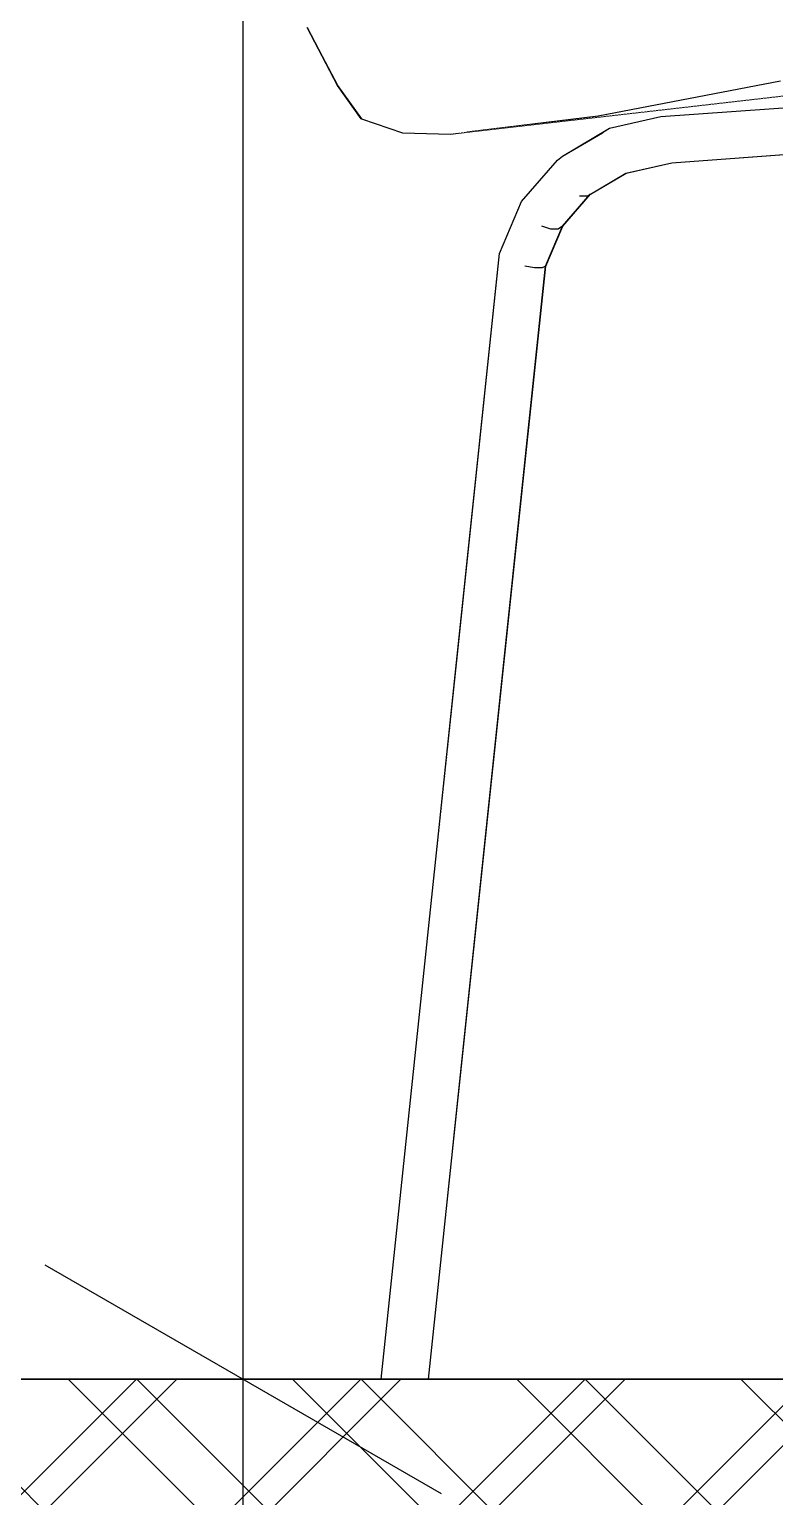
# Model space of a CAD drawing. Header units: millimetres. Extents: x -242231 to 419123, y -2399 to 525285.
# Drawn here: x -216011.9 to -215776.9, y 26430.4 to 26893.4 of the extents above; entities that cross this region are included whole.
import ezdxf

# ---------------------------------------------------------------- set-up
doc = ezdxf.new("R2010")
doc.units = ezdxf.units.MM
doc.set_wipeout_variables(frame=1)
doc.linetypes.add('Wipeout_Contour', pattern=[1000, 0, -1000])

msp = doc.modelspace()

# ---------------------------------------------------------------- linework, layer by layer
at = {"linetype": 'Continuous'}
for p, q in [((-215944.516, 26467.467), (-215944.516, 30527.869)), ((-215894.254, 26860.711), (-215894.269, 26860.711)), ((-215894.233, 26860.711), (-215894.254, 26860.719)), ((-215894.254, 26860.711), (-215879.145, 26860.323)), ((-215879.145, 26860.325), (-215879.163, 26860.323)), ((-215944.516, 26406.342), (-215944.516, 26467.467))]:
    msp.add_line(p, q, dxfattribs=at)
at = {"color": 33, "linetype": 'Continuous', "lineweight": 25}
msp.add_line((-215894.254, 26860.711), (-215879.145, 26860.323), dxfattribs=at)
at = {"color": 1, "linetype": 'Continuous', "lineweight": 0}
for p, q in [((-216115.632, 26317.282), (-215965.447, 26467.467)), ((-215637.363, 26317.282), (-215787.547, 26467.467))]:
    msp.add_line(p, q, dxfattribs=at)

# ---------------------------------------------------------------- wipeouts: each hides what was drawn before it
at = {"color": 254, "linetype": 'Wipeout_Contour', "lineweight": 0, "ltscale": 29979.412843}
msp.add_wipeout([(-215924.305, 26893.913), (-215914.711, 26875.587), (-215914.698, 26875.587), (-215924.292, 26893.913)], dxfattribs=at)
at = {"color": 254, "linetype": 'Wipeout_Contour', "lineweight": 0, "ltscale": 30778.287091}
msp.add_wipeout([(-215832.608, 26865.972), (-215639.12, 26887.826), (-215629.869, 26889.29), (-215775.068, 26876.955)], dxfattribs=at)
at = {"color": 254, "linetype": 'Wipeout_Contour', "lineweight": 0, "ltscale": 22551.741659}
msp.add_wipeout([(-215900.619, 26467.467), (-215863.624, 26822.663), (-215901.013, 26467.467)], dxfattribs=at)

# ---------------------------------------------------------------- next in the draw order: wipeouts: each hides what was drawn before it
at = {"color": 254, "linetype": 'Wipeout_Contour', "lineweight": 0, "ltscale": 22894.923646}
msp.add_wipeout([(-215832.608, 26865.972), (-215873.954, 26860.953), (-215639.12, 26887.826)], dxfattribs=at)
at = {"color": 254, "linetype": 'Wipeout_Contour', "lineweight": 0, "ltscale": 30010.32117}
msp.add_wipeout([(-215914.711, 26875.587), (-215907.242, 26865.11), (-215907.229, 26865.11), (-215914.698, 26875.587)], dxfattribs=at)
at = {"color": 254, "linetype": 'Wipeout_Contour', "lineweight": 0, "ltscale": 22638.512383}
msp.add_wipeout([(-215886.097, 26467.467), (-215849.125, 26818.626), (-215850.26, 26818.128)], dxfattribs=at)

# ---------------------------------------------------------------- next in the draw order: linework, layer by layer
at = {"linetype": 'Continuous'}
for p, q in [((-215914.711, 26875.587), (-215924.305, 26893.913)), ((-215924.292, 26893.913), (-215914.698, 26875.587)), ((-215907.242, 26865.11), (-215914.711, 26875.587)), ((-215914.698, 26875.587), (-215907.229, 26865.11)), ((-215907.229, 26865.105), (-215907.242, 26865.11)), ((-215907.229, 26865.11), (-215907.191, 26865.096)), ((-215907.191, 26865.096), (-215894.254, 26860.711)), ((-215879.145, 26860.323), (-215873.954, 26860.953))]:
    msp.add_line(p, q, dxfattribs=at)
at = {"color": 33, "linetype": 'Continuous', "lineweight": 25}
for p, q in [((-215924.292, 26893.913), (-215914.698, 26875.587)), ((-215914.698, 26875.587), (-215907.229, 26865.11)), ((-215907.229, 26865.11), (-215907.191, 26865.096)), ((-215907.191, 26865.096), (-215894.254, 26860.711)), ((-215879.145, 26860.323), (-215873.954, 26860.953))]:
    msp.add_line(p, q, dxfattribs=at)

# ---------------------------------------------------------------- next in the draw order: wipeouts: each hides what was drawn before it
at = {"color": 254, "linetype": 'Wipeout_Contour', "lineweight": 0, "ltscale": 22593.223706}
msp.add_wipeout([(-215886.097, 26467.467), (-215850.26, 26818.128), (-215887.172, 26467.467)], dxfattribs=at)

# ---------------------------------------------------------------- next in the draw order: wipeouts: each hides what was drawn before it
at = {"color": 254, "linetype": 'Wipeout_Contour', "lineweight": 0, "ltscale": 30010.390347}
msp.add_wipeout([(-215907.226, 26865.11), (-215907.21, 26865.11), (-215914.679, 26875.587), (-215914.695, 26875.587)], dxfattribs=at)
at = {"color": 254, "linetype": 'Wipeout_Contour', "lineweight": 0, "ltscale": 22596.795627}
msp.add_wipeout([(-215900.618, 26467.467), (-215863.323, 26821.765), (-215863.624, 26822.663)], dxfattribs=at)

# ---------------------------------------------------------------- next in the draw order: linework, layer by layer
at = {"linetype": 'Continuous'}
msp.add_line((-215907.172, 26865.096), (-215907.191, 26865.103), dxfattribs=at)

# ---------------------------------------------------------------- next in the draw order: wipeouts: each hides what was drawn before it
at = {"color": 254, "linetype": 'Wipeout_Contour', "lineweight": 0, "ltscale": 29979.482132}
msp.add_wipeout([(-215914.695, 26875.587), (-215914.679, 26875.587), (-215924.273, 26893.913), (-215924.289, 26893.913)], dxfattribs=at)
at = {"color": 254, "linetype": 'Wipeout_Contour', "lineweight": 0, "ltscale": 22554.146835}
msp.add_wipeout([(-215898.83, 26467.467), (-215863.323, 26821.765), (-215900.618, 26467.467)], dxfattribs=at)

# ---------------------------------------------------------------- next in the draw order: linework, layer by layer
at = {"linetype": 'Continuous'}
for p, q in [((-215914.679, 26875.587), (-215924.273, 26893.913)), ((-215907.21, 26865.11), (-215914.679, 26875.587))]:
    msp.add_line(p, q, dxfattribs=at)

# ---------------------------------------------------------------- next in the draw order: wipeouts: each hides what was drawn before it
at = {"color": 254, "linetype": 'Wipeout_Contour', "lineweight": 0, "ltscale": 30150.003255}
msp.add_wipeout([(-215887.172, 26467.467), (-215850.26, 26818.128), (-215852.606, 26818.128), (-215887.189, 26467.467)], dxfattribs=at)

# ---------------------------------------------------------------- next in the draw order: wipeouts: each hides what was drawn before it
at = {"color": 254, "linetype": 'Wipeout_Contour', "lineweight": 0, "ltscale": 30256.365659}
msp.add_wipeout([(-215849.125, 26818.626), (-215843.793, 26831.25), (-215845.125, 26830.285), (-215850.26, 26818.128)], dxfattribs=at)
at = {"color": 254, "linetype": 'Wipeout_Contour', "lineweight": 0, "ltscale": 22587.408155}
msp.add_wipeout([(-215887.189, 26467.467), (-215852.606, 26818.128), (-215889.518, 26467.467)], dxfattribs=at)

# ---------------------------------------------------------------- next in the draw order: wipeouts: each hides what was drawn before it
at = {"color": 254, "linetype": 'Wipeout_Contour', "lineweight": 0, "ltscale": 22600.508619}
msp.add_wipeout([(-215898.823, 26467.467), (-215861.646, 26820.645), (-215863.323, 26821.765)], dxfattribs=at)

# ---------------------------------------------------------------- next in the draw order: wipeouts: each hides what was drawn before it
at = {"color": 254, "linetype": 'Wipeout_Contour', "lineweight": 0, "ltscale": 22560.367586}
msp.add_wipeout([(-215895.999, 26467.467), (-215861.646, 26820.645), (-215898.823, 26467.467)], dxfattribs=at)

# ---------------------------------------------------------------- next in the draw order: wipeouts: each hides what was drawn before it
at = {"color": 254, "linetype": 'Wipeout_Contour', "lineweight": 0, "ltscale": 30139.91629}
msp.add_wipeout([(-215889.518, 26467.467), (-215852.606, 26818.128), (-215855.699, 26818.626), (-215889.541, 26467.467)], dxfattribs=at)

# ---------------------------------------------------------------- next in the draw order: wipeouts: each hides what was drawn before it
at = {"color": 254, "linetype": 'Wipeout_Contour', "lineweight": 0, "ltscale": 30249.116776}
msp.add_wipeout([(-215850.26, 26818.128), (-215845.125, 26830.285), (-215847.471, 26830.285), (-215852.606, 26818.128)], dxfattribs=at)
at = {"color": 254, "linetype": 'Wipeout_Contour', "lineweight": 0, "ltscale": 22578.824415}
msp.add_wipeout([(-215889.541, 26467.467), (-215855.699, 26818.626), (-215892.663, 26467.467)], dxfattribs=at)

# ---------------------------------------------------------------- next in the draw order: wipeouts: each hides what was drawn before it
at = {"color": 254, "linetype": 'Wipeout_Contour', "lineweight": 0, "ltscale": 30286.705677}
msp.add_wipeout([(-215843.793, 26831.25), (-215835.048, 26841.305), (-215836.073, 26840.692), (-215845.125, 26830.285)], dxfattribs=at)
at = {"color": 254, "linetype": 'Wipeout_Contour', "lineweight": 0, "ltscale": 30114.888276}
msp.add_wipeout([(-215895.984, 26467.467), (-215858.925, 26819.525), (-215861.646, 26820.645), (-215895.999, 26467.467)], dxfattribs=at)

# ---------------------------------------------------------------- next in the draw order: wipeouts: each hides what was drawn before it
at = {"color": 254, "linetype": 'Wipeout_Contour', "lineweight": 0, "ltscale": 22569.17404}
msp.add_wipeout([(-215892.685, 26467.467), (-215858.925, 26819.525), (-215895.984, 26467.467)], dxfattribs=at)

# ---------------------------------------------------------------- next in the draw order: wipeouts: each hides what was drawn before it
at = {"color": 254, "linetype": 'Wipeout_Contour', "lineweight": 0, "ltscale": 30127.38411}
msp.add_wipeout([(-215892.663, 26467.467), (-215855.699, 26818.626), (-215858.925, 26819.525), (-215892.685, 26467.467)], dxfattribs=at)

# ---------------------------------------------------------------- next in the draw order: linework, layer by layer
at = {"color": 1, "linetype": 'Continuous', "lineweight": 0}
msp.add_line((-216044.921, 26317.282), (-215894.736, 26467.467), dxfattribs=at)

# ---------------------------------------------------------------- next in the draw order: wipeouts: each hides what was drawn before it
at = {"color": 254, "linetype": 'Wipeout_Contour', "lineweight": 0, "ltscale": 30205.344865}
msp.add_wipeout([(-215863.323, 26821.765), (-215856.751, 26837.322), (-215856.697, 26839.06), (-215863.624, 26822.663)], dxfattribs=at)

# ---------------------------------------------------------------- next in the draw order: wipeouts: each hides what was drawn before it
at = {"color": 254, "linetype": 'Wipeout_Contour', "lineweight": 0, "ltscale": 30208.192668}
msp.add_wipeout([(-215861.646, 26820.645), (-215855.516, 26835.155), (-215856.751, 26837.322), (-215863.323, 26821.765)], dxfattribs=at)

# ---------------------------------------------------------------- next in the draw order: wipeouts: each hides what was drawn before it
at = {"color": 254, "linetype": 'Wipeout_Contour', "lineweight": 0, "ltscale": 30215.783617}
msp.add_wipeout([(-215858.925, 26819.525), (-215853.238, 26832.987), (-215855.516, 26835.155), (-215861.646, 26820.645)], dxfattribs=at)

# ---------------------------------------------------------------- next in the draw order: linework, layer by layer
at = {"linetype": 'Continuous'}
msp.add_line((-215901.013, 26467.467), (-215863.624, 26822.663), dxfattribs=at)

# ---------------------------------------------------------------- next in the draw order: wipeouts: each hides what was drawn before it
at = {"color": 254, "linetype": 'Wipeout_Contour', "lineweight": 0, "ltscale": 30243.934886}
msp.add_wipeout([(-215856.751, 26837.322), (-215845.855, 26849.85), (-215845.346, 26852.112), (-215856.697, 26839.06)], dxfattribs=at)
at = {"color": 254, "linetype": 'Wipeout_Contour', "lineweight": 0, "ltscale": 30238.492813}
msp.add_wipeout([(-215852.606, 26818.128), (-215847.471, 26830.285), (-215850.366, 26831.25), (-215855.699, 26818.626)], dxfattribs=at)

# ---------------------------------------------------------------- next in the draw order: wipeouts: each hides what was drawn before it
at = {"color": 254, "linetype": 'Wipeout_Contour', "lineweight": 0, "ltscale": 30279.617154}
msp.add_wipeout([(-215845.125, 26830.285), (-215836.073, 26840.692), (-215838.419, 26840.692), (-215847.471, 26830.285)], dxfattribs=at)
at = {"color": 254, "linetype": 'Wipeout_Contour', "lineweight": 0, "ltscale": 30226.597289}
msp.add_wipeout([(-215855.699, 26818.626), (-215850.366, 26831.25), (-215853.238, 26832.987), (-215858.925, 26819.525)], dxfattribs=at)

# ---------------------------------------------------------------- next in the draw order: linework, layer by layer
at = {"linetype": 'Continuous'}
for p, q in [((-215886.09, 26467.467), (-215849.125, 26818.626)), ((-215852.606, 26818.128), (-215855.699, 26818.626)), ((-215850.26, 26818.128), (-215852.606, 26818.128)), ((-215849.125, 26818.626), (-215850.26, 26818.128))]:
    msp.add_line(p, q, dxfattribs=at)

# ---------------------------------------------------------------- next in the draw order: wipeouts: each hides what was drawn before it
at = {"color": 254, "linetype": 'Wipeout_Contour', "lineweight": 0, "ltscale": 30244.734333}
msp.add_wipeout([(-215855.516, 26835.155), (-215845.188, 26847.03), (-215845.855, 26849.85), (-215856.751, 26837.322)], dxfattribs=at)

# ---------------------------------------------------------------- next in the draw order: wipeouts: each hides what was drawn before it
at = {"color": 254, "linetype": 'Wipeout_Contour', "lineweight": 0, "ltscale": 30302.057273}
msp.add_wipeout([(-215845.346, 26852.112), (-215830.844, 26860.77), (-215829.012, 26862.173), (-215843.761, 26853.367)], dxfattribs=at)
at = {"color": 254, "linetype": 'Wipeout_Contour', "lineweight": 0, "ltscale": 30269.485188}
msp.add_wipeout([(-215847.471, 26830.285), (-215838.419, 26840.692), (-215841.062, 26841.948), (-215850.366, 26831.25)], dxfattribs=at)

# ---------------------------------------------------------------- next in the draw order: wipeouts: each hides what was drawn before it
at = {"color": 254, "linetype": 'Wipeout_Contour', "lineweight": 0, "ltscale": 30296.813968}
msp.add_wipeout([(-215845.855, 26849.85), (-215831.799, 26858.242), (-215830.844, 26860.77), (-215845.346, 26852.112)], dxfattribs=at)
at = {"color": 254, "linetype": 'Wipeout_Contour', "lineweight": 0, "ltscale": 30250.126131}
msp.add_wipeout([(-215853.238, 26832.987), (-215843.478, 26844.209), (-215845.188, 26847.03), (-215855.516, 26835.155)], dxfattribs=at)

# ---------------------------------------------------------------- next in the draw order: linework, layer by layer
at = {"linetype": 'Continuous'}
msp.add_line((-215863.624, 26822.663), (-215856.697, 26839.06), dxfattribs=at)

# ---------------------------------------------------------------- next in the draw order: wipeouts: each hides what was drawn before it
at = {"color": 254, "linetype": 'Wipeout_Contour', "lineweight": 0, "ltscale": 30364.750484}
msp.add_wipeout([(-215830.844, 26860.77), (-215814.805, 26864.374), (-215812.797, 26865.816), (-215829.012, 26862.173)], dxfattribs=at)
at = {"color": 254, "linetype": 'Wipeout_Contour', "lineweight": 0, "ltscale": 30323.905612}
msp.add_wipeout([(-215836.073, 26840.692), (-215823.824, 26848.006), (-215826.17, 26848.006), (-215838.419, 26840.692)], dxfattribs=at)
at = {"color": 254, "linetype": 'Wipeout_Contour', "lineweight": 0, "ltscale": 30258.959886}
msp.add_wipeout([(-215850.366, 26831.25), (-215841.062, 26841.948), (-215843.478, 26844.209), (-215853.238, 26832.987)], dxfattribs=at)

# ---------------------------------------------------------------- next in the draw order: linework, layer by layer
at = {"linetype": 'Continuous'}
for p, q in [((-215847.471, 26830.285), (-215850.366, 26831.25)), ((-215849.125, 26818.626), (-215843.793, 26831.25)), ((-215845.125, 26830.285), (-215847.471, 26830.285)), ((-215843.793, 26831.25), (-215845.125, 26830.285))]:
    msp.add_line(p, q, dxfattribs=at)

# ---------------------------------------------------------------- next in the draw order: wipeouts: each hides what was drawn before it
at = {"color": 254, "linetype": 'Wipeout_Contour', "lineweight": 0, "ltscale": 30295.508632}
msp.add_wipeout([(-215845.188, 26847.03), (-215831.689, 26855.09), (-215831.799, 26858.242), (-215845.855, 26849.85)], dxfattribs=at)

# ---------------------------------------------------------------- next in the draw order: wipeouts: each hides what was drawn before it
at = {"color": 254, "linetype": 'Wipeout_Contour', "lineweight": 0, "ltscale": 30358.286245}
msp.add_wipeout([(-215831.799, 26858.242), (-215816.076, 26861.775), (-215814.805, 26864.374), (-215830.844, 26860.77)], dxfattribs=at)
at = {"color": 254, "linetype": 'Wipeout_Contour', "lineweight": 0, "ltscale": 30314.303275}
msp.add_wipeout([(-215838.419, 26840.692), (-215826.17, 26848.006), (-215828.565, 26849.409), (-215841.062, 26841.948)], dxfattribs=at)

# ---------------------------------------------------------------- next in the draw order: wipeouts: each hides what was drawn before it
at = {"color": 254, "linetype": 'Wipeout_Contour', "lineweight": 0, "ltscale": 30650.863613}
msp.add_wipeout([(-215814.805, 26864.374), (-215689.468, 26873.486), (-215685.232, 26875.09), (-215812.797, 26865.816)], dxfattribs=at)
at = {"color": 254, "linetype": 'Wipeout_Contour', "lineweight": 0, "ltscale": 30298.542066}
msp.add_wipeout([(-215843.478, 26844.209), (-215830.535, 26851.937), (-215831.689, 26855.09), (-215845.188, 26847.03)], dxfattribs=at)
at = {"color": 254, "linetype": 'Wipeout_Contour', "lineweight": 0, "ltscale": 30378.278063}
msp.add_wipeout([(-215823.824, 26848.006), (-215809.38, 26851.251), (-215811.726, 26851.251), (-215826.17, 26848.006)], dxfattribs=at)

# ---------------------------------------------------------------- next in the draw order: wipeouts: each hides what was drawn before it
at = {"color": 254, "linetype": 'Wipeout_Contour', "lineweight": 0, "ltscale": 30355.285983}
msp.add_wipeout([(-215831.689, 26855.09), (-215816.36, 26858.534), (-215816.076, 26861.775), (-215831.799, 26858.242)], dxfattribs=at)
at = {"color": 254, "linetype": 'Wipeout_Contour', "lineweight": 0, "ltscale": 30305.250463}
msp.add_wipeout([(-215841.062, 26841.948), (-215828.565, 26849.409), (-215830.535, 26851.937), (-215843.478, 26844.209)], dxfattribs=at)

# ---------------------------------------------------------------- next in the draw order: linework, layer by layer
at = {"linetype": 'Continuous'}
for p, q in [((-215832.608, 26865.972), (-215873.954, 26860.955)), ((-215856.697, 26839.06), (-215845.346, 26852.112)), ((-215845.346, 26852.112), (-215843.761, 26853.367)), ((-215843.793, 26831.25), (-215835.048, 26841.305)), ((-215836.073, 26840.692), (-215838.419, 26840.692))]:
    msp.add_line(p, q, dxfattribs=at)

# ---------------------------------------------------------------- next in the draw order: wipeouts: each hides what was drawn before it
at = {"color": 254, "linetype": 'Wipeout_Contour', "lineweight": 0, "ltscale": 30369.116169}
msp.add_wipeout([(-215826.17, 26848.006), (-215811.726, 26851.251), (-215813.946, 26852.693), (-215828.565, 26849.409)], dxfattribs=at)

# ---------------------------------------------------------------- next in the draw order: wipeouts: each hides what was drawn before it
at = {"color": 254, "linetype": 'Wipeout_Contour', "lineweight": 0, "ltscale": 30361.283307}
msp.add_wipeout([(-215828.565, 26849.409), (-215813.946, 26852.693), (-215815.6, 26855.293), (-215830.535, 26851.937)], dxfattribs=at)

# ---------------------------------------------------------------- next in the draw order: linework, layer by layer
at = {"linetype": 'Continuous'}
msp.add_line((-215836.073, 26840.692), (-215823.824, 26848.006), dxfattribs=at)

# ---------------------------------------------------------------- next in the draw order: wipeouts: each hides what was drawn before it
at = {"color": 254, "linetype": 'Wipeout_Contour', "lineweight": 0, "ltscale": 30356.33349}
msp.add_wipeout([(-215830.535, 26851.937), (-215815.6, 26855.293), (-215816.36, 26858.534), (-215831.689, 26855.09)], dxfattribs=at)
at = {"color": 254, "linetype": 'Wipeout_Contour', "lineweight": 0, "ltscale": 30663.428639}
msp.add_wipeout([(-215809.38, 26851.251), (-215680.531, 26860.618), (-215685.232, 26860.447), (-215811.726, 26851.251)], dxfattribs=at)

# ---------------------------------------------------------------- next in the draw order: linework, layer by layer
at = {"linetype": 'Continuous'}
msp.add_line((-215843.761, 26853.367), (-215829.012, 26862.173), dxfattribs=at)

# ---------------------------------------------------------------- next in the draw order: wipeouts: each hides what was drawn before it
at = {"color": 254, "linetype": 'Wipeout_Contour', "lineweight": 0, "ltscale": 30650.073433}
msp.add_wipeout([(-215811.726, 26851.251), (-215685.232, 26860.447), (-215689.468, 26861.743), (-215813.946, 26852.693)], dxfattribs=at)

# ---------------------------------------------------------------- next in the draw order: wipeouts: each hides what was drawn before it
at = {"color": 254, "linetype": 'Wipeout_Contour', "lineweight": 0, "ltscale": 30639.990627}
msp.add_wipeout([(-215816.076, 26861.775), (-215692.399, 26870.766), (-215689.468, 26873.486), (-215814.805, 26864.374)], dxfattribs=at)

# ---------------------------------------------------------------- next in the draw order: wipeouts: each hides what was drawn before it
at = {"color": 254, "linetype": 'Wipeout_Contour', "lineweight": 0, "ltscale": 30639.441467}
msp.add_wipeout([(-215813.946, 26852.693), (-215689.468, 26861.743), (-215692.399, 26864.249), (-215815.6, 26855.293)], dxfattribs=at)

# ---------------------------------------------------------------- next in the draw order: linework, layer by layer
at = {"linetype": 'Continuous'}
msp.add_line((-215823.824, 26848.006), (-215809.38, 26851.251), dxfattribs=at)

# ---------------------------------------------------------------- next in the draw order: wipeouts: each hides what was drawn before it
at = {"color": 254, "linetype": 'Wipeout_Contour', "lineweight": 0, "ltscale": 30633.842215}
msp.add_wipeout([(-215816.36, 26858.534), (-215693.445, 26867.469), (-215692.399, 26870.766), (-215816.076, 26861.775)], dxfattribs=at)

# ---------------------------------------------------------------- next in the draw order: wipeouts: each hides what was drawn before it
at = {"color": 254, "linetype": 'Wipeout_Contour', "lineweight": 0, "ltscale": 30633.643363}
msp.add_wipeout([(-215815.6, 26855.293), (-215692.399, 26864.249), (-215693.445, 26867.469), (-215816.36, 26858.534)], dxfattribs=at)

# ---------------------------------------------------------------- next in the draw order: linework, layer by layer
at = {"linetype": 'Continuous'}
for p, q in [((-215873.954, 26860.953), (-215639.12, 26887.826)), ((-215775.068, 26876.955), (-215832.608, 26865.972)), ((-215812.797, 26865.816), (-215685.232, 26875.09)), ((-215829.012, 26862.173), (-215812.797, 26865.816)), ((-215809.38, 26851.251), (-215680.531, 26860.618))]:
    msp.add_line(p, q, dxfattribs=at)
at = {"color": 33, "linetype": 'Continuous', "lineweight": 25}
msp.add_line((-215873.954, 26860.953), (-215639.12, 26887.826), dxfattribs=at)

# ---------------------------------------------------------------- next in the draw order: wipeouts: each hides what was drawn before it
at = {"color": 254, "linetype": 'Wipeout_Contour', "lineweight": 0, "ltscale": 30617.891802}
msp.add_wipeout([(-215641.055, 26887.569), (-215642.078, 26887.488), (-215873.954, 26860.953), (-215879.142, 26860.323)], dxfattribs=at)
at = {"color": 254, "linetype": 'Wipeout_Contour', "lineweight": 0, "ltscale": 22780.516094}
msp.add_wipeout([(-215809.38, 26851.251), (-215823.757, 26848.021), (-215823.777, 26848.006)], dxfattribs=at)

# ---------------------------------------------------------------- next in the draw order: wipeouts: each hides what was drawn before it
at = {"color": 254, "linetype": 'Wipeout_Contour', "lineweight": 0, "ltscale": 37918.953656}
msp.add_wipeout([(-215834.94, 26841.369), (-215834.995, 26841.306), (-215823.777, 26848.006), (-215823.757, 26848.021), (-215823.824, 26848.006)], dxfattribs=at)

# ---------------------------------------------------------------- next in the draw order: linework, layer by layer
at = {"linetype": 'Continuous'}
msp.add_line((-215823.777, 26848.006), (-215809.337, 26851.251), dxfattribs=at)

# ---------------------------------------------------------------- next in the draw order: wipeouts: each hides what was drawn before it
at = {"color": 254, "linetype": 'Wipeout_Contour', "lineweight": 0, "ltscale": 30289.401085}
msp.add_wipeout([(-215843.737, 26831.314), (-215843.739, 26831.25), (-215834.94, 26841.369), (-215835.048, 26841.305)], dxfattribs=at)

# ---------------------------------------------------------------- next in the draw order: linework, layer by layer
at = {"linetype": 'Continuous'}
msp.add_line((-215834.995, 26841.306), (-215823.777, 26848.006), dxfattribs=at)

# ---------------------------------------------------------------- next in the draw order: wipeouts: each hides what was drawn before it
at = {"color": 254, "linetype": 'Wipeout_Contour', "lineweight": 0, "ltscale": 37826.283554}
msp.add_wipeout([(-215849.094, 26818.7), (-215849.07, 26818.626), (-215843.739, 26831.25), (-215843.737, 26831.314), (-215843.793, 26831.25)], dxfattribs=at)

# ---------------------------------------------------------------- next in the draw order: linework, layer by layer
at = {"linetype": 'Continuous'}
msp.add_line((-215843.739, 26831.25), (-215834.94, 26841.369), dxfattribs=at)

# ---------------------------------------------------------------- next in the draw order: wipeouts: each hides what was drawn before it
at = {"color": 254, "linetype": 'Wipeout_Contour', "lineweight": 0, "ltscale": 30238.620875}
msp.add_wipeout([(-215854.487, 26767.687), (-215849.07, 26818.626), (-215849.094, 26818.7), (-215849.125, 26818.626)], dxfattribs=at)

# ---------------------------------------------------------------- next in the draw order: wipeouts: each hides what was drawn before it
at = {"color": 254, "linetype": 'Wipeout_Contour', "lineweight": 0, "ltscale": 30149.450044}
msp.add_wipeout([(-215886.024, 26467.467), (-215849.07, 26818.626), (-215854.517, 26767.407), (-215886.09, 26467.467)], dxfattribs=at)

# ---------------------------------------------------------------- next in the draw order: hatches: boundary and pattern name
at = {"linetype": 'Continuous', "lineweight": 0}
h = msp.add_hatch(dxfattribs=at)
h.set_pattern_fill('GRID_5X5_DIAGONAL', color=1, style=0, pattern_type=2)
h.set_pattern_definition([(45, (-223402.723, 26467.467), (-35.35534, 35.35534), []), (135, (-223402.723, 26467.467), (35.35534, 35.35534), [])])
h.paths.add_polyline_path([(-218111.428, 26317.467), (-212732.089, 26317.467), (-212732.089, 26467.467), (-218111.428, 26467.467)], flags=0)

# ---------------------------------------------------------------- next in the draw order: linework, layer by layer
at = {"linetype": 'Continuous'}
for p, q in [((-215849.07, 26818.626), (-215843.739, 26831.25)), ((-216007.016, 26503.551), (-215882.016, 26431.382)), ((-218111.428, 26467.467), (-212732.089, 26467.467)), ((-212732.166, 26467.467), (-218111.428, 26467.467)), ((-215850.766, 26467.467), (-216038.266, 26467.467))]:
    msp.add_line(p, q, dxfattribs=at)
at = {"color": 1, "linetype": 'Continuous', "lineweight": 0}
for p, q in [((-215849.495, 26317.282), (-215999.679, 26467.467)), ((-215974.21, 26317.282), (-215824.026, 26467.467)), ((-215778.784, 26317.282), (-215928.969, 26467.467)), ((-215903.5, 26317.282), (-215753.315, 26467.467)), ((-215708.073, 26317.282), (-215858.258, 26467.467))]:
    msp.add_line(p, q, dxfattribs=at)

# ---------------------------------------------------------------- next in the draw order: wipeouts: each hides what was drawn before it
at = {"color": 254, "linetype": 'Wipeout_Contour', "lineweight": 0, "ltscale": 30151.883768}
msp.add_wipeout([(-215859.54, 26727.33), (-215875.289, 26573.219), (-215875.122, 26574.808), (-215859.515, 26727.551)], dxfattribs=at)

# ---------------------------------------------------------------- next in the draw order: wipeouts: each hides what was drawn before it
at = {"color": 254, "linetype": 'Wipeout_Contour', "lineweight": 0, "ltscale": 30124.348321}
msp.add_wipeout([(-215872.525, 26729.946), (-215878.191, 26673.415), (-215878.129, 26674.002), (-215872.501, 26730.172)], dxfattribs=at)

# ---------------------------------------------------------------- next in the draw order: linework, layer by layer
at = {"linetype": 'Continuous'}
msp.add_line((-215886.024, 26467.467), (-215849.07, 26818.626), dxfattribs=at)

doc.saveas('drawing.dxf')
